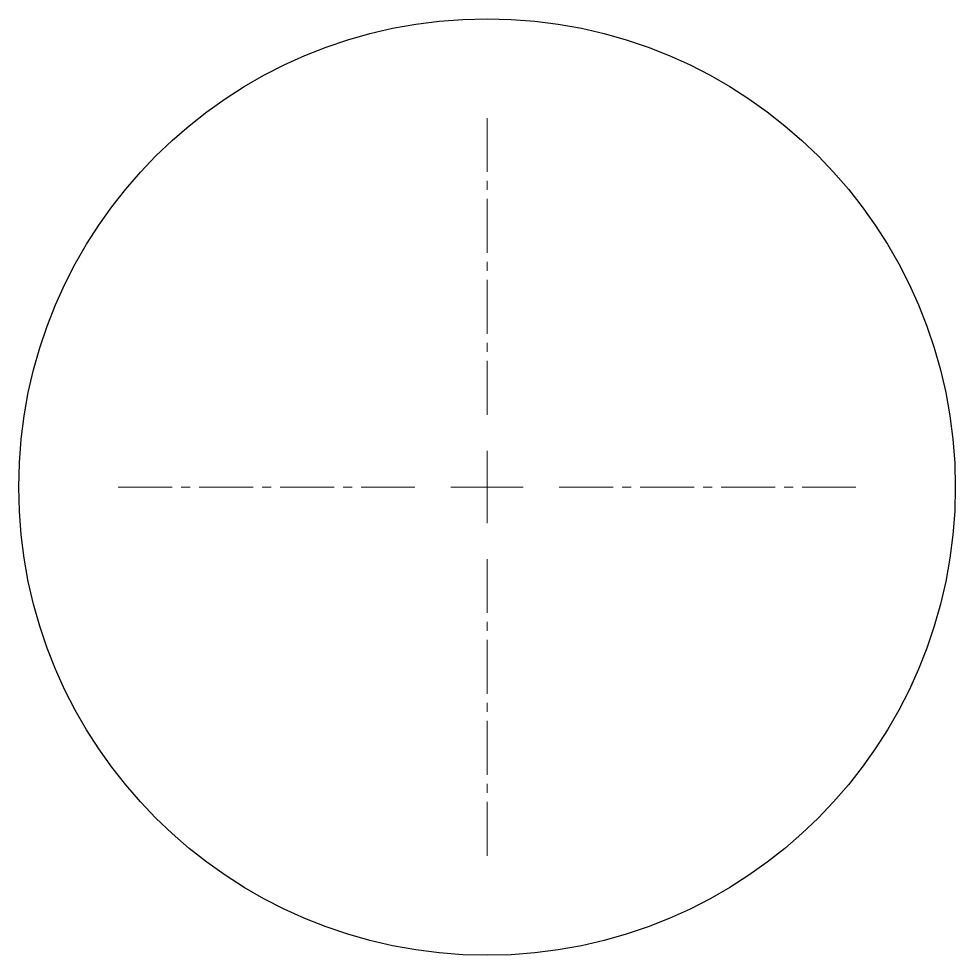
# Model space of a CAD drawing. Header units: inches. Extents: x 364.3 to 377.3, y -98.9 to -85.9.
import ezdxf

# ---------------------------------------------------------------- set-up
doc = ezdxf.new("R2010")
doc.units = ezdxf.units.IN
doc.header["$MEASUREMENT"] = 0
doc.linetypes.add('CENTER2', pattern=[1.125, 0.75, -0.125, 0.125, -0.125])
doc.layers.get('0').update_dxf_attribs({"color": 1, "lineweight": 9})
doc.layers.add('E101-Electrical-1st-floor', color=4, linetype='Continuous', lineweight=9)

# ---------------------------------------------------------------- blocks, each defined once
blk = doc.blocks.new('L1-ceiling-led-176')
at = {"layer": 'E101-Electrical-1st-floor', "linetype": 'CENTER2'}
for p, q in [((0, 1, -100.875), (0, 5.12, -100.875)), ((-5.12, 0, -100.875), (-1, 0, -100.875)), ((1, 0, -100.875), (5.12, 0, -100.875)), ((0, -5.12, -100.875), (0, -1, -100.875))]:
    blk.add_line(p, q, dxfattribs=at)
at = {"layer": 'E101-Electrical-1st-floor', "linetype": 'Continuous'}
for p, q in [((0, -0.5, -100.875), (0, 0.5, -100.875)), ((-0.5, 0, -100.875), (0.5, 0, -100.875))]:
    blk.add_line(p, q, dxfattribs=at)

msp = doc.modelspace()

# ---------------------------------------------------------------- linework, layer by layer
at = {"layer": 'E101-Electrical-1st-floor', "lineweight": -3}
msp.add_circle((370.819, -92.379), 6.5, dxfattribs=at)

# ---------------------------------------------------------------- block references
at = {"lineweight": -3}
msp.add_blockref('L1-ceiling-led-176', (370.819, -92.379, 100.875), dxfattribs=at)

doc.saveas('drawing.dxf')
